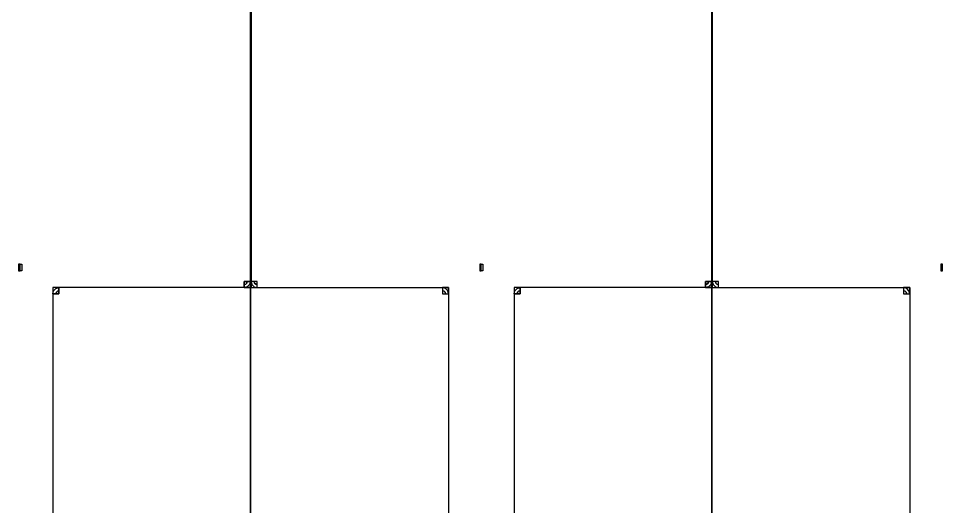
# Model space of a CAD drawing. Extents: x -50899 to 50899, y -48295 to 50898.
# Drawn here: x -8495 to 2825, y 14394 to 20372 of the extents above; entities that cross this region are included whole.
import ezdxf

# ---------------------------------------------------------------- set-up
doc = ezdxf.new("R2010")
doc.units = 0

# ---------------------------------------------------------------- blocks, each defined once
blk = doc.blocks.new('C1E')
blk.add_lwpolyline([(5550, 41431), (5550, 41511), (5530, 41511), (5530, 41431), (5550, 41431)])
blk = doc.blocks.new('C1F')
for points in [[(2724, 41225), (2724, 45960), (2721, 45960), (2721, 41225), (2724, 41225)], [(2727, 41225), (2727, 45960), (2730, 45960), (2730, 41225), (2727, 41225)], [(-100, 41431), (-100, 41511), (-80, 41511), (-80, 41431), (-100, 41431)], [(5550, 41431), (5550, 41511), (5530, 41511), (5530, 41431), (5550, 41431)], [(2724, 35125), (2724, 41225), (301, 41225), (301, 35125), (2724, 35125)], [(301, 41225), (301, 41150), (376, 41150), (376, 41225), (301, 41225)], [(301, 41150), (311, 41187), (339, 41215), (376, 41225), (376, 41187), (357, 41182), (344, 41168), (339, 41150), (301, 41150)], [(2721, 41225), (2721, 41300), (2646, 41300), (2646, 41225), (2721, 41225)], [(2721, 41300), (2710, 41262), (2683, 41235), (2646, 41225), (2646, 41262), (2664, 41267), (2678, 41281), (2683, 41300), (2721, 41300)], [(2683, 41300), (2678, 41281), (2664, 41267), (2646, 41262), (2646, 41300), (2646, 41300), (2646, 41300), (2646, 41300), (2683, 41300)], [(2727, 35125), (2727, 41225), (5149, 41225), (5149, 35125), (2727, 35125)], [(2805, 41225), (2805, 41300), (2730, 41300), (2730, 41225), (2805, 41225)], [(2730, 41300), (2740, 41262), (2767, 41235), (2805, 41225), (2805, 41262), (2786, 41267), (2772, 41281), (2767, 41300), (2730, 41300)], [(2767, 41300), (2772, 41281), (2786, 41267), (2805, 41262), (2805, 41300), (2805, 41300), (2805, 41300), (2805, 41300), (2767, 41300)], [(5074, 41225), (5074, 41150), (5149, 41150), (5149, 41225), (5074, 41225)], [(5149, 41150), (5139, 41187), (5112, 41215), (5074, 41225), (5074, 41187), (5093, 41182), (5106, 41168), (5112, 41150), (5149, 41150)], [(339, 41150), (344, 41168), (357, 41182), (376, 41187), (376, 41150), (376, 41150), (376, 41150), (376, 41150), (339, 41150)], [(5112, 41150), (5106, 41168), (5093, 41182), (5074, 41187), (5074, 41150), (5074, 41150), (5074, 41150), (5074, 41150), (5112, 41150)]]:
    blk.add_lwpolyline(points)
blk = doc.blocks.new('C1G')
for points in [[(2724, 41225), (2724, 45960), (2721, 45960), (2721, 41225), (2724, 41225)], [(2727, 41225), (2727, 45960), (2730, 45960), (2730, 41225), (2727, 41225)], [(-100, 41431), (-100, 41511), (-80, 41511), (-80, 41431), (-100, 41431)], [(5550, 41431), (5550, 41511), (5530, 41511), (5530, 41431), (5550, 41431)], [(2724, 35125), (2724, 41225), (301, 41225), (301, 35125), (2724, 35125)], [(301, 41225), (301, 41150), (376, 41150), (376, 41225), (301, 41225)], [(301, 41150), (311, 41187), (339, 41215), (376, 41225), (376, 41187), (357, 41182), (344, 41168), (339, 41150), (301, 41150)], [(2721, 41225), (2721, 41300), (2646, 41300), (2646, 41225), (2721, 41225)], [(2721, 41300), (2710, 41262), (2683, 41235), (2646, 41225), (2646, 41262), (2664, 41267), (2678, 41281), (2683, 41300), (2721, 41300)], [(2683, 41300), (2678, 41281), (2664, 41267), (2646, 41262), (2646, 41300), (2646, 41300), (2646, 41300), (2646, 41300), (2683, 41300)], [(2727, 35125), (2727, 41225), (5149, 41225), (5149, 35125), (2727, 35125)], [(2805, 41225), (2805, 41300), (2730, 41300), (2730, 41225), (2805, 41225)], [(2730, 41300), (2740, 41262), (2767, 41235), (2805, 41225), (2805, 41262), (2786, 41267), (2772, 41281), (2767, 41300), (2730, 41300)], [(2767, 41300), (2772, 41281), (2786, 41267), (2805, 41262), (2805, 41300), (2805, 41300), (2805, 41300), (2805, 41300), (2767, 41300)], [(5074, 41225), (5074, 41150), (5149, 41150), (5149, 41225), (5074, 41225)], [(5149, 41150), (5139, 41187), (5112, 41215), (5074, 41225), (5074, 41187), (5093, 41182), (5106, 41168), (5112, 41150), (5149, 41150)], [(339, 41150), (344, 41168), (357, 41182), (376, 41187), (376, 41150), (376, 41150), (376, 41150), (376, 41150), (339, 41150)], [(5112, 41150), (5106, 41168), (5093, 41182), (5074, 41187), (5074, 41150), (5074, 41150), (5074, 41150), (5074, 41150), (5112, 41150)]]:
    blk.add_lwpolyline(points)

msp = doc.modelspace()

# ---------------------------------------------------------------- block references
for name, p in [('C1G', (-2725, -24150)), ('C1E', (-14025, -24150)), ('C1F', (-8375, -24150))]:
    msp.add_blockref(name, p)

doc.saveas('drawing.dxf')
